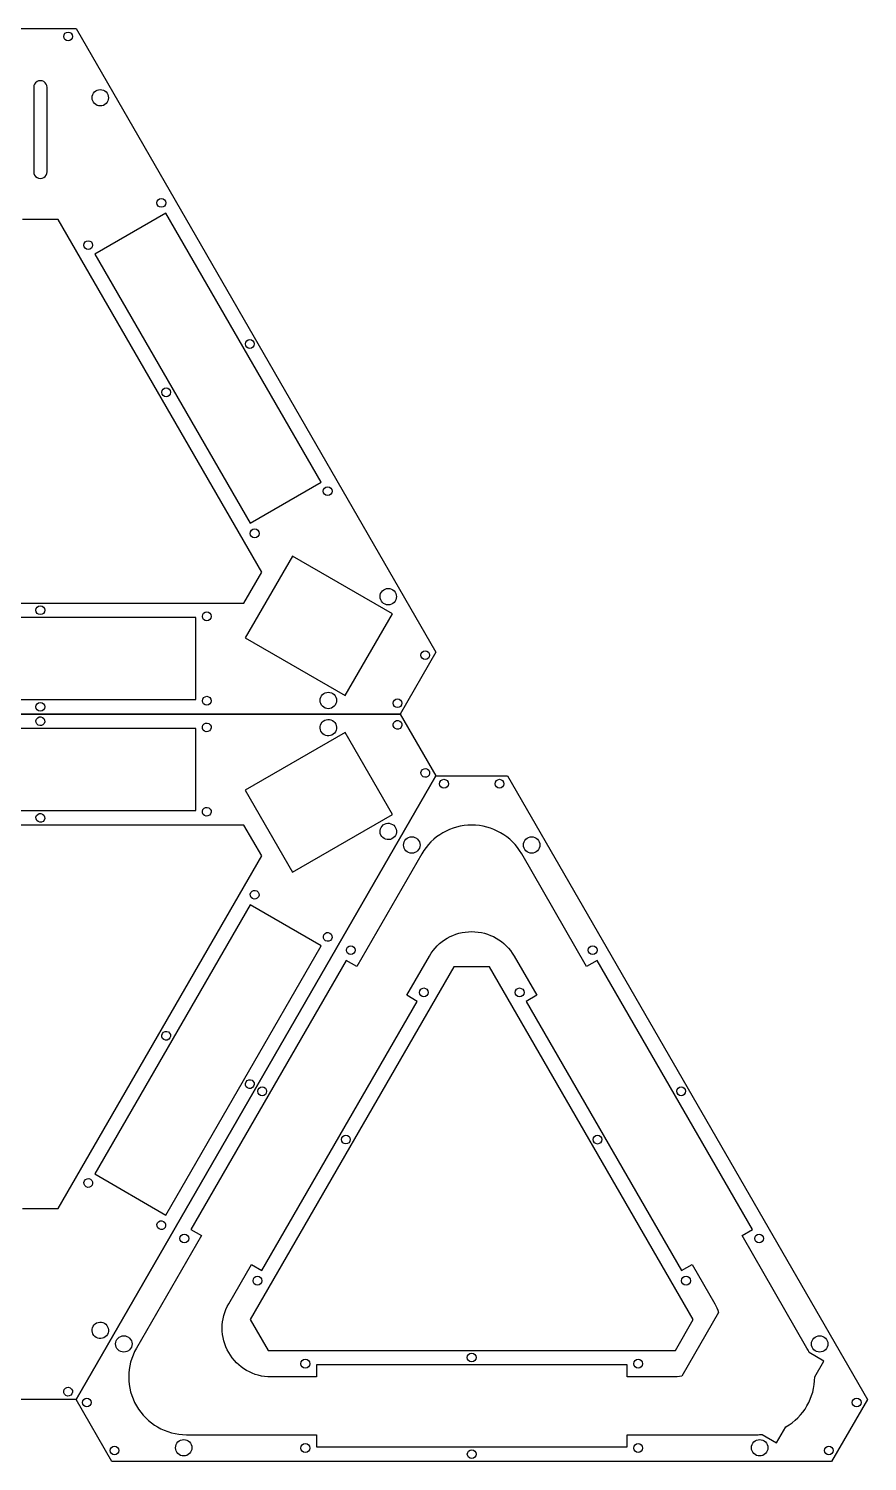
# Model space of a CAD drawing. Extents: x 6 to 573, y 6 to 342.
# Drawn here: x 383.6 to 572.5, y 5.5 to 328.2 of the extents above; entities that cross this region are included whole.
import ezdxf

# ---------------------------------------------------------------- set-up
doc = ezdxf.new("R2010")
doc.units = 0
doc.layers.get('0').update_dxf_attribs({"linetype": 'CONTINUOUS'})

msp = doc.modelspace()

# ---------------------------------------------------------------- linework, layer by layer
at = {"color": 7}
for p, q in [((378.18243, 328.18547), (394.28243, 328.18547)), ((393.47244, 326.43547), (393.47244, 326.43547)), ((394.28243, 328.18547), (475.3587, 187.75725)), ((384.73243, 314.95944), (384.73243, 295.95944)), ((387.73243, 295.95944), (387.73243, 314.95944)), ((401.58244, 312.62219), (401.58244, 312.62219)), ((414.46878, 288.93646), (414.46878, 288.93646)), ((390.23243, 285.20027), (382.23243, 285.20027)), ((436.10743, 205.74244), (390.23243, 285.20027)), ((414.50598, 286.65725), (398.48451, 277.40725)), ((449.50598, 226.03547), (414.50598, 286.65725)), ((398.01425, 279.43646), (398.01425, 279.43646)), ((398.48451, 277.40725), (433.48451, 216.78547)), ((434.40658, 257.16315), (434.40658, 257.16315)), ((415.56393, 246.27957), (415.56393, 246.27957)), ((433.48451, 216.78547), (449.50598, 226.03547)), ((451.9562, 224.00626), (451.9562, 224.00626)), ((435.50174, 214.50626), (435.50174, 214.50626)), ((443.05403, 209.41058), (432.40403, 190.96424)), ((465.57069, 196.41058), (443.05403, 209.41058)), ((432.10743, 198.81424), (436.10743, 205.74244)), ((466.45549, 200.25873), (466.45549, 200.25873)), ((340.35743, 198.81424), (432.10743, 198.81424)), ((387.22036, 197.19424), (387.22036, 197.19424)), ((421.23243, 195.56424), (351.23243, 195.56424)), ((421.23243, 177.06424), (421.23243, 195.56424)), ((424.70993, 195.81424), (424.70993, 195.81424)), ((454.92069, 177.96424), (465.57069, 196.41058)), ((432.40403, 190.96424), (454.92069, 177.96424)), ((475.3587, 187.75725), (467.3087, 173.81424)), ((473.93313, 187.07341), (473.93313, 187.07341)), ((351.23243, 177.06424), (421.23243, 177.06424)), ((387.22451, 175.43425), (387.22451, 175.43425)), ((424.70993, 176.81424), (424.70993, 176.81424)), ((452.95549, 176.87604), (452.95549, 176.87604)), ((467.68313, 176.24809), (467.68313, 176.24809)), ((305.15616, 173.814243), (467.308701, 173.814242)), ((467.3087, 173.81424), (305.15616, 173.81424)), ((386.725364, 173.051607), (386.725364, 173.051607)), ((424.214898, 171.671605), (424.214898, 171.671605)), ((452.030502, 172.354585), (452.030502, 172.354585)), ((467.188149, 172.23776), (467.188149, 172.23776)), ((467.308701, 173.814242), (475.358702, 159.871233)), ((421.23243, 170.56424), (351.232429, 170.564241)), ((421.23243, 152.06424), (421.23243, 170.56424)), ((454.920693, 169.664242), (432.404032, 156.664242)), ((465.570692, 151.217902), (454.920693, 169.664242)), ((473.438151, 161.412441), (473.438151, 161.412441)), ((394.28243, 19.44301), (475.3587, 159.87123)), ((475.358702, 159.871233), (394.282432, 19.443014)), ((475.3587, 159.87123), (491.4587, 159.87123)), ((478.14869, 158.12121), (478.14869, 158.12121)), ((490.64869, 158.12121), (490.64869, 158.12121)), ((491.4587, 159.87123), (572.53497, 19.44301)), ((432.404032, 156.664242), (443.054031, 138.217902)), ((351.232429, 152.064241), (421.23243, 152.06424)), ((424.214899, 152.671607), (424.214899, 152.671607)), ((432.107435, 148.81424), (340.357436, 148.81424)), ((386.7295, 151.291613), (386.7295, 151.291613)), ((436.107432, 141.886039), (432.107435, 148.81424)), ((443.054031, 138.217902), (465.570692, 151.217902)), ((465.530516, 148.971914), (465.530516, 148.971914)), ((472.15037, 142.31423), (457.51672, 116.968)), ((471.75869, 144.30795), (471.75869, 144.30795)), ((498.75869, 144.30795), (498.75869, 144.30795)), ((390.232432, 62.428208), (436.107432, 141.886039)), ((435.006743, 133.97959), (435.006743, 133.97959)), ((433.484515, 130.843013), (398.484515, 70.221234)), ((449.505985, 121.593013), (433.484515, 130.843013)), ((451.461226, 124.47959), (451.461226, 124.47959)), ((414.505985, 60.971234), (449.505985, 121.593013)), ((457.15238, 120.62222), (457.15238, 120.62222)), ((511.64502, 120.62222), (511.64502, 120.62222)), ((455.13515, 118.343), (420.13515, 57.72123)), ((479.4087, 116.88604), (433.5337, 37.4282)), ((457.51672, 116.968), (455.13515, 118.343)), ((468.77505, 110.46801), (473.88242, 119.31424)), ((487.4087, 116.88604), (479.4087, 116.88604)), ((533.2837, 37.4282), (487.4087, 116.88604)), ((492.93498, 119.31424), (498.04235, 110.46801)), ((511.68225, 118.343), (509.30068, 116.968)), ((546.68225, 57.72122), (511.68225, 118.343)), ((471.15662, 109.09301), (468.77505, 110.46801)), ((473.60685, 111.12222), (473.60685, 111.12222)), ((495.19056, 111.12222), (495.19056, 111.12222)), ((498.04235, 110.46801), (495.66078, 109.09301)), ((436.15662, 48.47123), (471.15662, 109.09301)), ((495.66078, 109.09301), (530.66078, 48.47123)), ((415.066858, 102.202696), (415.066858, 102.202696)), ((433.913632, 91.326286), (433.913632, 91.326286)), ((437.2125, 88.84534), (437.2125, 88.84534)), ((531.58283, 88.84891), (531.58283, 88.84891)), ((456.05927, 77.9689), (456.05927, 77.9689)), ((512.74021, 77.96533), (512.74021, 77.96533)), ((397.519278, 69.049396), (397.519278, 69.049396)), ((398.484515, 70.221234), (414.505985, 60.971234)), ((382.232435, 62.428206), (390.232432, 62.428208)), ((413.973761, 59.549396), (413.973761, 59.549396)), ((419.66492, 55.69201), (419.66492, 55.69201)), ((420.13515, 57.72123), (422.51672, 56.34623)), ((544.30068, 56.34622), (546.68225, 57.72122)), ((558.93434, 30.99999), (544.30068, 56.34622)), ((549.13248, 55.69201), (549.13248, 55.69201)), ((428.66768, 41), (433.77505, 49.84623)), ((433.77505, 49.84623), (436.15662, 48.47123)), ((530.66078, 48.47123), (533.04235, 49.84623)), ((533.04235, 49.84623), (538.14973, 41)), ((436.11939, 46.19201), (436.11939, 46.19201)), ((532.67801, 46.19201), (532.67801, 46.19201)), ((539.04004, 39.03476), (530.77056, 24.71158)), ((400.657431, 36.608435), (400.657431, 36.608435)), ((433.5337, 37.4282), (437.5337, 30.5)), ((529.2837, 30.5), (533.2837, 37.4282)), ((406.88561, 31.94449), (406.88561, 31.94449)), ((437.5337, 30.5), (529.2837, 30.5)), ((563.63179, 31.94449), (563.63179, 31.94449)), ((446.91123, 27.5), (446.91123, 27.5)), ((518.4087, 27.25), (448.4087, 27.25)), ((448.4087, 27.25), (448.4087, 24.5)), ((484.39664, 28.88), (484.39664, 28.88)), ((518.4087, 24.5), (518.4087, 27.25)), ((521.88617, 27.5), (521.88617, 27.5)), ((560.676, 24.50933), (562.74696, 28.09633)), ((448.4087, 24.5), (438.19395, 24.5)), ((528.62345, 24.5), (518.4087, 24.5)), ((394.282432, 19.443014), (378.182431, 19.443014)), ((392.97743, 22.050383), (392.97743, 22.050383)), ((402.33243, 5.5), (394.28243, 19.44301)), ((572.53497, 19.44301), (564.48497, 5.5)), ((397.68796, 18.75915), (397.68796, 18.75915)), ((571.10944, 18.75915), (571.10944, 18.75915)), ((419.1414, 11.5), (448.4087, 11.5)), ((448.4087, 11.5), (448.4087, 8.75)), ((518.4087, 8.75), (518.4087, 11.5)), ((548.80725, 11.5493), (552.09696, 9.64999)), ((403.93796, 7.93384), (403.93796, 7.93384)), ((420.38561, 8.5618), (420.38561, 8.5618)), ((446.91123, 8.5), (446.91123, 8.5)), ((448.4087, 8.75), (518.4087, 8.75)), ((484.40076, 7.11999), (484.40076, 7.11999)), ((521.88617, 8.5), (521.88617, 8.5)), ((550.13179, 8.5618), (550.13179, 8.5618)), ((564.85944, 7.93384), (564.85944, 7.93384)), ((564.48497, 5.5), (402.33243, 5.5))]:
    msp.add_line(p, q, dxfattribs=at)
for points in [[(391.49244, 326.43547), (391.49244, 326.982232), (391.935678, 327.42547), (392.48244, 327.42547)], [(392.48244, 325.44547), (391.935678, 325.44547), (391.49244, 325.888708), (391.49244, 326.43547)], [(392.48244, 327.42547), (393.029202, 327.42547), (393.47244, 326.982232), (393.47244, 326.43547)], [(393.47244, 326.43547), (393.47244, 325.888708), (393.029202, 325.44547), (392.48244, 325.44547)], [(385.48243, 316.258478), (385.018328, 315.990529), (384.73243, 315.495338), (384.73243, 314.95944)], [(386.98243, 316.258478), (386.518328, 316.526427), (385.946532, 316.526427), (385.48243, 316.258478)], [(387.73243, 314.95944), (387.73243, 315.495338), (387.446532, 315.990529), (386.98243, 316.258478)], [(397.88244, 312.62219), (397.88244, 313.112841), (398.07735, 313.583395), (398.424292, 313.930338)], [(398.424292, 313.930338), (398.771235, 314.27728), (399.24179, 314.47219), (399.73244, 314.47219)], [(399.73244, 314.47219), (400.223091, 314.47219), (400.693645, 314.27728), (401.040588, 313.930338)], [(401.040588, 313.930338), (401.38753, 313.583395), (401.58244, 313.112841), (401.58244, 312.62219)], [(398.424292, 311.314042), (398.07735, 311.660985), (397.88244, 312.131539), (397.88244, 312.62219)], [(399.73244, 310.77219), (399.24179, 310.77219), (398.771235, 310.9671), (398.424292, 311.314042)], [(401.040588, 311.314042), (400.693645, 310.9671), (400.223091, 310.77219), (399.73244, 310.77219)], [(401.58244, 312.62219), (401.58244, 312.131539), (401.38753, 311.660985), (401.040588, 311.314042)], [(384.73243, 295.95944), (384.73243, 295.423542), (385.018328, 294.928351), (385.48243, 294.660402)], [(385.48243, 294.660402), (385.946532, 294.392453), (386.518328, 294.392453), (386.98243, 294.660402)], [(386.98243, 294.660402), (387.446532, 294.928351), (387.73243, 295.423542), (387.73243, 295.95944)], [(412.48878, 288.93646), (412.48878, 289.483222), (412.932018, 289.92646), (413.47878, 289.92646)], [(413.47878, 287.94646), (412.932018, 287.94646), (412.48878, 288.389698), (412.48878, 288.93646)], [(413.47878, 289.92646), (414.025542, 289.92646), (414.46878, 289.483222), (414.46878, 288.93646)], [(414.46878, 288.93646), (414.46878, 288.389698), (414.025542, 287.94646), (413.47878, 287.94646)], [(396.03425, 279.43646), (396.03425, 279.983222), (396.477488, 280.42646), (397.02425, 280.42646)], [(397.02425, 278.44646), (396.477488, 278.44646), (396.03425, 278.889698), (396.03425, 279.43646)], [(397.02425, 280.42646), (397.571012, 280.42646), (398.01425, 279.983222), (398.01425, 279.43646)], [(398.01425, 279.43646), (398.01425, 278.889698), (397.571012, 278.44646), (397.02425, 278.44646)], [(432.42658, 257.16315), (432.42658, 257.709912), (432.869818, 258.15315), (433.41658, 258.15315)], [(433.41658, 258.15315), (433.963342, 258.15315), (434.40658, 257.709912), (434.40658, 257.16315)], [(433.41658, 256.17315), (432.869818, 256.17315), (432.42658, 256.616388), (432.42658, 257.16315)], [(434.40658, 257.16315), (434.40658, 256.616388), (433.963342, 256.17315), (433.41658, 256.17315)], [(413.58393, 246.27957), (413.58393, 246.826332), (414.027168, 247.26957), (414.57393, 247.26957)], [(414.57393, 245.28957), (414.027168, 245.28957), (413.58393, 245.732808), (413.58393, 246.27957)], [(414.57393, 247.26957), (415.120692, 247.26957), (415.56393, 246.826332), (415.56393, 246.27957)], [(415.56393, 246.27957), (415.56393, 245.732808), (415.120692, 245.28957), (414.57393, 245.28957)], [(449.9762, 224.00626), (449.9762, 224.553022), (450.419438, 224.99626), (450.9662, 224.99626)], [(450.9662, 223.01626), (450.419438, 223.01626), (449.9762, 223.459498), (449.9762, 224.00626)], [(450.9662, 224.99626), (451.512962, 224.99626), (451.9562, 224.553022), (451.9562, 224.00626)], [(451.9562, 224.00626), (451.9562, 223.459498), (451.512962, 223.01626), (450.9662, 223.01626)], [(433.52174, 214.50626), (433.52174, 215.053022), (433.964978, 215.49626), (434.51174, 215.49626)], [(434.51174, 213.51626), (433.964978, 213.51626), (433.52174, 213.959498), (433.52174, 214.50626)], [(434.51174, 215.49626), (435.058502, 215.49626), (435.50174, 215.053022), (435.50174, 214.50626)], [(435.50174, 214.50626), (435.50174, 213.959498), (435.058502, 213.51626), (434.51174, 213.51626)], [(462.75549, 200.25873), (462.75549, 200.749381), (462.9504, 201.219935), (463.297342, 201.566878)], [(464.60549, 198.40873), (463.583763, 198.40873), (462.75549, 199.237003), (462.75549, 200.25873)], [(463.297342, 201.566878), (463.644285, 201.91382), (464.11484, 202.10873), (464.60549, 202.10873)], [(464.60549, 202.10873), (465.096141, 202.10873), (465.566695, 201.91382), (465.913638, 201.566878)], [(465.913638, 201.566878), (466.26058, 201.219935), (466.45549, 200.749381), (466.45549, 200.25873)], [(466.45549, 200.25873), (466.45549, 199.768079), (466.26058, 199.297525), (465.913638, 198.950582)], [(385.24036, 197.19424), (385.24036, 197.741002), (385.683598, 198.18424), (386.23036, 198.18424)], [(386.23036, 196.20424), (385.683598, 196.20424), (385.24036, 196.647478), (385.24036, 197.19424)], [(386.23036, 198.18424), (386.777122, 198.18424), (387.22036, 197.741002), (387.22036, 197.19424)], [(387.22036, 197.19424), (387.22036, 196.647478), (386.777122, 196.20424), (386.23036, 196.20424)], [(465.913638, 198.950582), (465.566695, 198.60364), (465.096141, 198.40873), (464.60549, 198.40873)], [(422.72993, 195.81424), (422.72993, 196.361002), (423.173168, 196.80424), (423.71993, 196.80424)], [(423.71993, 194.82424), (423.173168, 194.82424), (422.72993, 195.267478), (422.72993, 195.81424)], [(423.71993, 196.80424), (424.266692, 196.80424), (424.70993, 196.361002), (424.70993, 195.81424)], [(424.70993, 195.81424), (424.70993, 195.267478), (424.266692, 194.82424), (423.71993, 194.82424)], [(471.95313, 187.07341), (471.95313, 187.620172), (472.396368, 188.06341), (472.94313, 188.06341)], [(472.94313, 188.06341), (473.489892, 188.06341), (473.93313, 187.620172), (473.93313, 187.07341)], [(472.94313, 186.08341), (472.396368, 186.08341), (471.95313, 186.526648), (471.95313, 187.07341)], [(473.93313, 187.07341), (473.93313, 186.526648), (473.489892, 186.08341), (472.94313, 186.08341)], [(422.72993, 176.81424), (422.72993, 177.361002), (423.173168, 177.80424), (423.71993, 177.80424)], [(423.71993, 177.80424), (424.266692, 177.80424), (424.70993, 177.361002), (424.70993, 176.81424)], [(449.25549, 176.87604), (449.25549, 177.366691), (449.4504, 177.837245), (449.797342, 178.184188)], [(449.797342, 178.184188), (450.144285, 178.53113), (450.61484, 178.72604), (451.10549, 178.72604)], [(451.10549, 178.72604), (451.596141, 178.72604), (452.066695, 178.53113), (452.413638, 178.184188)], [(452.413638, 178.184188), (452.76058, 177.837245), (452.95549, 177.366691), (452.95549, 176.87604)], [(385.24451, 175.43425), (385.24451, 175.981012), (385.687748, 176.42425), (386.23451, 176.42425)], [(386.23451, 174.44425), (385.687748, 174.44425), (385.24451, 174.887488), (385.24451, 175.43425)], [(386.23451, 176.42425), (386.781272, 176.42425), (387.22451, 175.981012), (387.22451, 175.43425)], [(387.22451, 175.43425), (387.22451, 174.887488), (386.781272, 174.44425), (386.23451, 174.44425)], [(423.71993, 175.82424), (423.173168, 175.82424), (422.72993, 176.267478), (422.72993, 176.81424)], [(424.70993, 176.81424), (424.70993, 176.267478), (424.266692, 175.82424), (423.71993, 175.82424)], [(449.797342, 175.567892), (449.4504, 175.914835), (449.25549, 176.385389), (449.25549, 176.87604)], [(451.10549, 175.02604), (450.61484, 175.02604), (450.144285, 175.22095), (449.797342, 175.567892)], [(452.413638, 175.567892), (452.066695, 175.22095), (451.596141, 175.02604), (451.10549, 175.02604)], [(452.95549, 176.87604), (452.95549, 176.385389), (452.76058, 175.914835), (452.413638, 175.567892)], [(465.70313, 176.24809), (465.70313, 176.794852), (466.146368, 177.23809), (466.69313, 177.23809)], [(466.69313, 175.25809), (466.146368, 175.25809), (465.70313, 175.701328), (465.70313, 176.24809)], [(466.69313, 177.23809), (467.239892, 177.23809), (467.68313, 176.794852), (467.68313, 176.24809)], [(467.68313, 176.24809), (467.68313, 175.701328), (467.239892, 175.25809), (466.69313, 175.25809)], [(385.735364, 171.336877), (385.261854, 171.610258), (385.099618, 172.215733), (385.372999, 172.689242)], [(385.372999, 172.689242), (385.64638, 173.162752), (386.251854, 173.324988), (386.725364, 173.051607)], [(387.087729, 171.699242), (386.814348, 171.225733), (386.208873, 171.063496), (385.735364, 171.336877)], [(386.725364, 173.051607), (387.198873, 172.778227), (387.36111, 172.172752), (387.087729, 171.699242)], [(423.224898, 169.956875), (422.751388, 170.230256), (422.589152, 170.83573), (422.862533, 171.30924)], [(422.862533, 171.30924), (423.135914, 171.78275), (423.741388, 171.944986), (424.214898, 171.671605)], [(424.214898, 171.671605), (424.688407, 171.398224), (424.850644, 170.79275), (424.577263, 170.31924)], [(450.180502, 169.150291), (449.295661, 169.661154), (448.992492, 170.792597), (449.503355, 171.677438)], [(449.503355, 171.677438), (449.74868, 172.102354), (450.152755, 172.412411), (450.626687, 172.539401)], [(450.626687, 172.539401), (451.100619, 172.66639), (451.605586, 172.59991), (452.030502, 172.354585)], [(452.030502, 172.354585), (452.455418, 172.10926), (452.765475, 171.705185), (452.892465, 171.231253)], [(452.892465, 171.231253), (453.019454, 170.757321), (452.952974, 170.252354), (452.707649, 169.827438)], [(466.198149, 170.52303), (465.724639, 170.796411), (465.562403, 171.401885), (465.835784, 171.875395)], [(465.835784, 171.875395), (466.109165, 172.348904), (466.714639, 172.511141), (467.188149, 172.23776)], [(467.188149, 172.23776), (467.661659, 171.964379), (467.823895, 171.358904), (467.550514, 170.885395)], [(424.577263, 170.31924), (424.303882, 169.84573), (423.698407, 169.683494), (423.224898, 169.956875)], [(452.707649, 169.827438), (452.196786, 168.942597), (451.065343, 168.639428), (450.180502, 169.150291)], [(467.550514, 170.885395), (467.277133, 170.411885), (466.671659, 170.249649), (466.198149, 170.52303)], [(472.085786, 161.050076), (472.359167, 161.523586), (472.964642, 161.685822), (473.438151, 161.412441)], [(473.438151, 161.412441), (473.911661, 161.13906), (474.073897, 160.533586), (473.800516, 160.060076)], [(472.448151, 159.697711), (471.974642, 159.971092), (471.812405, 160.576566), (472.085786, 161.050076)], [(473.800516, 160.060076), (473.527135, 159.586566), (472.921661, 159.42433), (472.448151, 159.697711)], [(476.16869, 158.12121), (476.16869, 158.667972), (476.611928, 159.11121), (477.15869, 159.11121)], [(477.15869, 157.13121), (476.611928, 157.13121), (476.16869, 157.574448), (476.16869, 158.12121)], [(477.15869, 159.11121), (477.705452, 159.11121), (478.14869, 158.667972), (478.14869, 158.12121)], [(478.14869, 158.12121), (478.14869, 157.574448), (477.705452, 157.13121), (477.15869, 157.13121)], [(488.66869, 158.12121), (488.66869, 158.667972), (489.111928, 159.11121), (489.65869, 159.11121)], [(489.65869, 157.13121), (489.111928, 157.13121), (488.66869, 157.574448), (488.66869, 158.12121)], [(489.65869, 159.11121), (490.205452, 159.11121), (490.64869, 158.667972), (490.64869, 158.12121)], [(490.64869, 158.12121), (490.64869, 157.574448), (490.205452, 157.13121), (489.65869, 157.13121)], [(423.224899, 150.956877), (422.751389, 151.230258), (422.589153, 151.835733), (422.862534, 152.309242)], [(422.862534, 152.309242), (423.135915, 152.782752), (423.741389, 152.944988), (424.214899, 152.671607)], [(424.214899, 152.671607), (424.688409, 152.398227), (424.850645, 151.792752), (424.577264, 151.319242)], [(385.7395, 149.576882), (385.265991, 149.850263), (385.103754, 150.455738), (385.377135, 150.929247)], [(385.377135, 150.929247), (385.650516, 151.402757), (386.255991, 151.564993), (386.7295, 151.291613)], [(387.091866, 149.939247), (386.818485, 149.465738), (386.21301, 149.303501), (385.7395, 149.576882)], [(386.7295, 151.291613), (387.20301, 151.018232), (387.365247, 150.412757), (387.091866, 149.939247)], [(424.577264, 151.319242), (424.303883, 150.845733), (423.698409, 150.683496), (423.224899, 150.956877)], [(463.003369, 148.294767), (463.248694, 148.719683), (463.652768, 149.02974), (464.1267, 149.15673)], [(464.1267, 149.15673), (464.600632, 149.28372), (465.1056, 149.21724), (465.530516, 148.971914)], [(465.530516, 148.971914), (465.955431, 148.726589), (466.265489, 148.322515), (466.392478, 147.848583)], [(483.4087, 148.81423), (478.764248, 148.81423), (474.472596, 146.336444), (472.15037, 142.31423)], [(494.66703, 142.31423), (492.344804, 146.336444), (488.053153, 148.81423), (483.4087, 148.81423)], [(462.818553, 146.890952), (462.691563, 147.364884), (462.758043, 147.869852), (463.003369, 148.294767)], [(463.680516, 145.76762), (463.2556, 146.012946), (462.945542, 146.41702), (462.818553, 146.890952)], [(465.084331, 145.582805), (464.610399, 145.455815), (464.105431, 145.522295), (463.680516, 145.76762)], [(466.207663, 146.444767), (465.962337, 146.019852), (465.558263, 145.709794), (465.084331, 145.582805)], [(466.392478, 147.848583), (466.519468, 147.374651), (466.452988, 146.869683), (466.207663, 146.444767)], [(468.05869, 144.30795), (468.05869, 144.798601), (468.2536, 145.269155), (468.600542, 145.616098)], [(468.600542, 145.616098), (468.947485, 145.96304), (469.41804, 146.15795), (469.90869, 146.15795)], [(469.90869, 146.15795), (470.399341, 146.15795), (470.869895, 145.96304), (471.216838, 145.616098)], [(471.216838, 145.616098), (471.56378, 145.269155), (471.75869, 144.798601), (471.75869, 144.30795)], [(495.05869, 144.30795), (495.05869, 144.798601), (495.2536, 145.269155), (495.600542, 145.616098)], [(495.600542, 145.616098), (495.947485, 145.96304), (496.41804, 146.15795), (496.90869, 146.15795)], [(496.90869, 146.15795), (497.399341, 146.15795), (497.869895, 145.96304), (498.216838, 145.616098)], [(498.216838, 145.616098), (498.56378, 145.269155), (498.75869, 144.798601), (498.75869, 144.30795)], [(468.600542, 142.999802), (468.2536, 143.346745), (468.05869, 143.817299), (468.05869, 144.30795)], [(469.90869, 142.45795), (469.41804, 142.45795), (468.947485, 142.65286), (468.600542, 142.999802)], [(471.216838, 142.999802), (470.869895, 142.65286), (470.399341, 142.45795), (469.90869, 142.45795)], [(471.75869, 144.30795), (471.75869, 143.817299), (471.56378, 143.346745), (471.216838, 142.999802)], [(509.30068, 116.968), (509.30068, 116.968), (494.66703, 142.31423), (494.66703, 142.31423)], [(495.600542, 142.999802), (495.2536, 143.346745), (495.05869, 143.817299), (495.05869, 144.30795)], [(496.90869, 142.45795), (496.41804, 142.45795), (495.947485, 142.65286), (495.600542, 142.999802)], [(498.216838, 142.999802), (497.869895, 142.65286), (497.399341, 142.45795), (496.90869, 142.45795)], [(498.75869, 144.30795), (498.75869, 143.817299), (498.56378, 143.346745), (498.216838, 142.999802)], [(434.016743, 132.26486), (433.543234, 132.538241), (433.380997, 133.143715), (433.654378, 133.617225)], [(433.654378, 133.617225), (433.927759, 134.090734), (434.533234, 134.252971), (435.006743, 133.97959)], [(435.369108, 132.627225), (435.095727, 132.153715), (434.490253, 131.991479), (434.016743, 132.26486)], [(435.006743, 133.97959), (435.480253, 133.706209), (435.642489, 133.100734), (435.369108, 132.627225)], [(450.471226, 122.76486), (449.997716, 123.038241), (449.83548, 123.643715), (450.108861, 124.117225)], [(450.108861, 124.117225), (450.382242, 124.590734), (450.987716, 124.752971), (451.461226, 124.47959)], [(451.823591, 123.127225), (451.55021, 122.653715), (450.944736, 122.491479), (450.471226, 122.76486)], [(451.461226, 124.47959), (451.934736, 124.206209), (452.096972, 123.600734), (451.823591, 123.127225)], [(473.88242, 119.31424), (475.847381, 122.717652), (479.478778, 124.814241), (483.4087, 124.814241)], [(483.4087, 124.814241), (487.338622, 124.814241), (490.970019, 122.717652), (492.93498, 119.31424)], [(455.17238, 120.62222), (455.17238, 121.168982), (455.615618, 121.61222), (456.16238, 121.61222)], [(456.16238, 119.63222), (455.615618, 119.63222), (455.17238, 120.075458), (455.17238, 120.62222)], [(456.16238, 121.61222), (456.709142, 121.61222), (457.15238, 121.168982), (457.15238, 120.62222)], [(457.15238, 120.62222), (457.15238, 120.075458), (456.709142, 119.63222), (456.16238, 119.63222)], [(509.66502, 120.62222), (509.66502, 121.168982), (510.108258, 121.61222), (510.65502, 121.61222)], [(510.65502, 119.63222), (510.108258, 119.63222), (509.66502, 120.075458), (509.66502, 120.62222)], [(510.65502, 121.61222), (511.201782, 121.61222), (511.64502, 121.168982), (511.64502, 120.62222)], [(511.64502, 120.62222), (511.64502, 120.075458), (511.201782, 119.63222), (510.65502, 119.63222)], [(471.62685, 111.12222), (471.62685, 111.668982), (472.070088, 112.11222), (472.61685, 112.11222)], [(472.61685, 110.13222), (472.070088, 110.13222), (471.62685, 110.575458), (471.62685, 111.12222)], [(472.61685, 112.11222), (473.163612, 112.11222), (473.60685, 111.668982), (473.60685, 111.12222)], [(473.60685, 111.12222), (473.60685, 110.575458), (473.163612, 110.13222), (472.61685, 110.13222)], [(493.21056, 111.12222), (493.21056, 111.668982), (493.653798, 112.11222), (494.20056, 112.11222)], [(494.20056, 110.13222), (493.653798, 110.13222), (493.21056, 110.575458), (493.21056, 111.12222)], [(494.20056, 112.11222), (494.747322, 112.11222), (495.19056, 111.668982), (495.19056, 111.12222)], [(495.19056, 111.12222), (495.19056, 110.575458), (494.747322, 110.13222), (494.20056, 110.13222)], [(414.076858, 100.487966), (413.603349, 100.761347), (413.441112, 101.366821), (413.714493, 101.840331)], [(413.714493, 101.840331), (413.987874, 102.31384), (414.593349, 102.476077), (415.066858, 102.202696)], [(415.429223, 100.850331), (415.155842, 100.376821), (414.550368, 100.214585), (414.076858, 100.487966)], [(415.066858, 102.202696), (415.540368, 101.929315), (415.702604, 101.32384), (415.429223, 100.850331)], [(432.923632, 89.611556), (432.450123, 89.884937), (432.287886, 90.490411), (432.561267, 90.963921)], [(432.561267, 90.963921), (432.834648, 91.437431), (433.440123, 91.599667), (433.913632, 91.326286)], [(433.913632, 91.326286), (434.387142, 91.052905), (434.549378, 90.447431), (434.275997, 89.973921)], [(434.275997, 89.973921), (434.002617, 89.500411), (433.397142, 89.338175), (432.923632, 89.611556)], [(435.2325, 88.84534), (435.2325, 89.392102), (435.675738, 89.83534), (436.2225, 89.83534)], [(436.2225, 87.85534), (435.675738, 87.85534), (435.2325, 88.298578), (435.2325, 88.84534)], [(436.2225, 89.83534), (436.769262, 89.83534), (437.2125, 89.392102), (437.2125, 88.84534)], [(437.2125, 88.84534), (437.2125, 88.298578), (436.769262, 87.85534), (436.2225, 87.85534)], [(529.60283, 88.84891), (529.60283, 89.395672), (530.046068, 89.83891), (530.59283, 89.83891)], [(530.59283, 87.85891), (530.046068, 87.85891), (529.60283, 88.302148), (529.60283, 88.84891)], [(530.59283, 89.83891), (531.139592, 89.83891), (531.58283, 89.395672), (531.58283, 88.84891)], [(531.58283, 88.84891), (531.58283, 88.302148), (531.139592, 87.85891), (530.59283, 87.85891)], [(454.07927, 77.9689), (454.07927, 78.515662), (454.522508, 78.9589), (455.06927, 78.9589)], [(455.06927, 76.9789), (454.522508, 76.9789), (454.07927, 77.422138), (454.07927, 77.9689)], [(455.06927, 78.9589), (455.616032, 78.9589), (456.05927, 78.515662), (456.05927, 77.9689)], [(456.05927, 77.9689), (456.05927, 77.422138), (455.616032, 76.9789), (455.06927, 76.9789)], [(510.76021, 77.96533), (510.76021, 78.512092), (511.203448, 78.95533), (511.75021, 78.95533)], [(511.75021, 76.97533), (511.203448, 76.97533), (510.76021, 77.418568), (510.76021, 77.96533)], [(511.75021, 78.95533), (512.296972, 78.95533), (512.74021, 78.512092), (512.74021, 77.96533)], [(512.74021, 77.96533), (512.74021, 77.418568), (512.296972, 76.97533), (511.75021, 76.97533)], [(396.529278, 67.334666), (396.055769, 67.608047), (395.893532, 68.213521), (396.166913, 68.687031)], [(396.166913, 68.687031), (396.440294, 69.16054), (397.045769, 69.322777), (397.519278, 69.049396)], [(397.519278, 69.049396), (397.992788, 68.776015), (398.155024, 68.17054), (397.881643, 67.697031)], [(397.881643, 67.697031), (397.608262, 67.223521), (397.002788, 67.061285), (396.529278, 67.334666)], [(412.983761, 57.834666), (412.510251, 58.108047), (412.348015, 58.713521), (412.621396, 59.187031)], [(412.621396, 59.187031), (412.894777, 59.66054), (413.500251, 59.822777), (413.973761, 59.549396)], [(414.336126, 58.197031), (414.062745, 57.723521), (413.457271, 57.561285), (412.983761, 57.834666)], [(413.973761, 59.549396), (414.447271, 59.276015), (414.609507, 58.67054), (414.336126, 58.197031)], [(422.51672, 56.34623), (422.51672, 56.34623), (407.88307, 31), (407.88307, 31)], [(417.68492, 55.69201), (417.68492, 56.238772), (418.128158, 56.68201), (418.67492, 56.68201)], [(418.67492, 54.70201), (418.128158, 54.70201), (417.68492, 55.145248), (417.68492, 55.69201)], [(418.67492, 56.68201), (419.221682, 56.68201), (419.66492, 56.238772), (419.66492, 55.69201)], [(419.66492, 55.69201), (419.66492, 55.145248), (419.221682, 54.70201), (418.67492, 54.70201)], [(547.15248, 55.69201), (547.15248, 56.238772), (547.595718, 56.68201), (548.14248, 56.68201)], [(548.14248, 54.70201), (547.595718, 54.70201), (547.15248, 55.145248), (547.15248, 55.69201)], [(548.14248, 56.68201), (548.689242, 56.68201), (549.13248, 56.238772), (549.13248, 55.69201)], [(549.13248, 55.69201), (549.13248, 55.145248), (548.689242, 54.70201), (548.14248, 54.70201)], [(434.13939, 46.19201), (434.13939, 46.738772), (434.582628, 47.18201), (435.12939, 47.18201)], [(435.12939, 45.20201), (434.582628, 45.20201), (434.13939, 45.645248), (434.13939, 46.19201)], [(435.12939, 47.18201), (435.676152, 47.18201), (436.11939, 46.738772), (436.11939, 46.19201)], [(436.11939, 46.19201), (436.11939, 45.645248), (435.676152, 45.20201), (435.12939, 45.20201)], [(530.69801, 46.19201), (530.69801, 46.738772), (531.141248, 47.18201), (531.68801, 47.18201)], [(531.68801, 45.20201), (531.141248, 45.20201), (530.69801, 45.645248), (530.69801, 46.19201)], [(531.68801, 47.18201), (532.234772, 47.18201), (532.67801, 46.738772), (532.67801, 46.19201)], [(532.67801, 46.19201), (532.67801, 45.645248), (532.234772, 45.20201), (531.68801, 45.20201)], [(428.667678, 30.000004), (426.702719, 33.403415), (426.70272, 37.59659), (428.66768, 41)], [(538.14973, 41), (538.510181, 40.375677), (538.808385, 39.717431), (539.04004, 39.03476)], [(397.945468, 34.527473), (397.818478, 35.001405), (397.884958, 35.506372), (398.130284, 35.931288)], [(398.130284, 35.931288), (398.375609, 36.356204), (398.779683, 36.666261), (399.253615, 36.793251)], [(399.253615, 36.793251), (399.727547, 36.920241), (400.232515, 36.85376), (400.657431, 36.608435)], [(400.657431, 36.608435), (401.082346, 36.36311), (401.392404, 35.959035), (401.519393, 35.485103)], [(398.807431, 33.404141), (398.382515, 33.649466), (398.072457, 34.053541), (397.945468, 34.527473)], [(401.334578, 34.081288), (400.823714, 33.196447), (399.692272, 32.893278), (398.807431, 33.404141)], [(401.519393, 35.485103), (401.646383, 35.011171), (401.579903, 34.506204), (401.334578, 34.081288)], [(403.18561, 31.94449), (403.18561, 32.435141), (403.38052, 32.905695), (403.727462, 33.252638)], [(403.727462, 33.252638), (404.074405, 33.59958), (404.54496, 33.79449), (405.03561, 33.79449)], [(405.03561, 33.79449), (405.526261, 33.79449), (405.996815, 33.59958), (406.343758, 33.252638)], [(406.343758, 33.252638), (406.6907, 32.905695), (406.88561, 32.435141), (406.88561, 31.94449)], [(559.93179, 31.94449), (559.93179, 32.435141), (560.1267, 32.905695), (560.473642, 33.252638)], [(560.473642, 33.252638), (560.820585, 33.59958), (561.29114, 33.79449), (561.78179, 33.79449)], [(561.78179, 33.79449), (562.272441, 33.79449), (562.742995, 33.59958), (563.089938, 33.252638)], [(563.089938, 33.252638), (563.43688, 32.905695), (563.63179, 32.435141), (563.63179, 31.94449)], [(403.727462, 30.636342), (403.38052, 30.983285), (403.18561, 31.453839), (403.18561, 31.94449)], [(405.03561, 30.09449), (404.54496, 30.09449), (404.074405, 30.2894), (403.727462, 30.636342)], [(406.343758, 30.636342), (405.996815, 30.2894), (405.526261, 30.09449), (405.03561, 30.09449)], [(407.88307, 31), (405.560844, 26.977786), (405.560844, 22.022214), (407.88307, 18)], [(406.88561, 31.94449), (406.88561, 31.453839), (406.6907, 30.983285), (406.343758, 30.636342)], [(438.19395, 24.5), (434.26403, 24.500003), (430.632636, 26.596593), (428.667678, 30.000004)], [(482.41664, 28.88), (482.41664, 29.426762), (482.859878, 29.87), (483.40664, 29.87)], [(483.40664, 29.87), (483.953402, 29.87), (484.39664, 29.426762), (484.39664, 28.88)], [(559.45725, 29.99565), (559.297616, 30.337866), (559.123147, 30.672963), (558.93434, 30.99999)], [(562.74696, 28.09633), (562.74696, 28.09633), (559.45725, 29.99565), (559.45725, 29.99565)], [(560.473642, 30.636342), (560.1267, 30.983285), (559.93179, 31.453839), (559.93179, 31.94449)], [(561.78179, 30.09449), (561.29114, 30.09449), (560.820585, 30.2894), (560.473642, 30.636342)], [(563.089938, 30.636342), (562.742995, 30.2894), (562.272441, 30.09449), (561.78179, 30.09449)], [(563.63179, 31.94449), (563.63179, 31.453839), (563.43688, 30.983285), (563.089938, 30.636342)], [(444.93123, 27.5), (444.93123, 28.046762), (445.374468, 28.49), (445.92123, 28.49)], [(445.92123, 26.51), (445.374468, 26.51), (444.93123, 26.953238), (444.93123, 27.5)], [(445.92123, 28.49), (446.467992, 28.49), (446.91123, 28.046762), (446.91123, 27.5)], [(446.91123, 27.5), (446.91123, 26.953238), (446.467992, 26.51), (445.92123, 26.51)], [(483.40664, 27.89), (482.859878, 27.89), (482.41664, 28.333238), (482.41664, 28.88)], [(484.39664, 28.88), (484.39664, 28.333238), (483.953402, 27.89), (483.40664, 27.89)], [(519.90617, 27.5), (519.90617, 28.046762), (520.349408, 28.49), (520.89617, 28.49)], [(520.89617, 26.51), (520.349408, 26.51), (519.90617, 26.953238), (519.90617, 27.5)], [(520.89617, 28.49), (521.442932, 28.49), (521.88617, 28.046762), (521.88617, 27.5)], [(521.88617, 27.5), (521.88617, 26.953238), (521.442932, 26.51), (520.89617, 26.51)], [(530.77056, 24.71158), (530.063519, 24.570866), (529.344357, 24.499999), (528.62345, 24.5)], [(554.16792, 13.237), (558.197579, 15.559669), (560.67934, 19.858208), (560.676, 24.50933)], [(391.98743, 20.335653), (391.51392, 20.609034), (391.351684, 21.214509), (391.625065, 21.688018)], [(391.625065, 21.688018), (391.898446, 22.161528), (392.50392, 22.323764), (392.97743, 22.050383)], [(393.339795, 20.698018), (393.066414, 20.224509), (392.460939, 20.062272), (391.98743, 20.335653)], [(392.97743, 22.050383), (393.450939, 21.777002), (393.613176, 21.171528), (393.339795, 20.698018)], [(395.70796, 18.75915), (395.70796, 19.305912), (396.151198, 19.74915), (396.69796, 19.74915)], [(396.69796, 19.74915), (397.244722, 19.74915), (397.68796, 19.305912), (397.68796, 18.75915)], [(569.12944, 18.75915), (569.12944, 19.305912), (569.572678, 19.74915), (570.11944, 19.74915)], [(570.11944, 19.74915), (570.666202, 19.74915), (571.10944, 19.305912), (571.10944, 18.75915)], [(396.69796, 17.76915), (396.151198, 17.76915), (395.70796, 18.212388), (395.70796, 18.75915)], [(397.68796, 18.75915), (397.68796, 18.212388), (397.244722, 17.76915), (396.69796, 17.76915)], [(407.88307, 18), (410.205296, 13.977786), (414.496947, 11.5), (419.1414, 11.5)], [(570.11944, 17.76915), (569.572678, 17.76915), (569.12944, 18.212388), (569.12944, 18.75915)], [(571.10944, 18.75915), (571.10944, 18.212388), (570.666202, 17.76915), (570.11944, 17.76915)], [(552.09696, 9.64999), (552.09696, 9.64999), (554.16792, 13.237), (554.16792, 13.237)], [(416.68561, 8.5618), (416.68561, 9.052451), (416.88052, 9.523005), (417.227462, 9.869948)], [(417.227462, 9.869948), (417.574405, 10.21689), (418.04496, 10.4118), (418.53561, 10.4118)], [(418.53561, 10.4118), (419.026261, 10.4118), (419.496815, 10.21689), (419.843758, 9.869948)], [(419.843758, 9.869948), (420.1907, 9.523005), (420.38561, 9.052451), (420.38561, 8.5618)], [(518.4087, 11.5), (518.4087, 11.5), (547.67601, 11.5), (547.67601, 11.5)], [(546.43179, 8.5618), (546.43179, 9.052451), (546.6267, 9.523005), (546.973642, 9.869948)], [(546.973642, 9.869948), (547.320585, 10.21689), (547.79114, 10.4118), (548.28179, 10.4118)], [(547.67601, 11.5), (548.053627, 11.499996), (548.431065, 11.516445), (548.80725, 11.5493)], [(548.28179, 10.4118), (548.772441, 10.4118), (549.242995, 10.21689), (549.589938, 9.869948)], [(549.589938, 9.869948), (549.93688, 9.523005), (550.13179, 9.052451), (550.13179, 8.5618)], [(401.95796, 7.93384), (401.95796, 8.480602), (402.401198, 8.92384), (402.94796, 8.92384)], [(402.94796, 6.94384), (402.401198, 6.94384), (401.95796, 7.387078), (401.95796, 7.93384)], [(402.94796, 8.92384), (403.494722, 8.92384), (403.93796, 8.480602), (403.93796, 7.93384)], [(403.93796, 7.93384), (403.93796, 7.387078), (403.494722, 6.94384), (402.94796, 6.94384)], [(417.227462, 7.253652), (416.88052, 7.600595), (416.68561, 8.071149), (416.68561, 8.5618)], [(418.53561, 6.7118), (418.04496, 6.7118), (417.574405, 6.90671), (417.227462, 7.253652)], [(419.843758, 7.253652), (419.496815, 6.90671), (419.026261, 6.7118), (418.53561, 6.7118)], [(420.38561, 8.5618), (420.38561, 8.071149), (420.1907, 7.600595), (419.843758, 7.253652)], [(444.93123, 8.5), (444.93123, 9.046762), (445.374468, 9.49), (445.92123, 9.49)], [(445.92123, 7.51), (445.374468, 7.51), (444.93123, 7.953238), (444.93123, 8.5)], [(445.92123, 9.49), (446.467992, 9.49), (446.91123, 9.046762), (446.91123, 8.5)], [(446.91123, 8.5), (446.91123, 7.953238), (446.467992, 7.51), (445.92123, 7.51)], [(482.42076, 7.11999), (482.42076, 7.666752), (482.863998, 8.10999), (483.41076, 8.10999)], [(483.41076, 6.12999), (482.863998, 6.12999), (482.42076, 6.573228), (482.42076, 7.11999)], [(483.41076, 8.10999), (483.957522, 8.10999), (484.40076, 7.666752), (484.40076, 7.11999)], [(484.40076, 7.11999), (484.40076, 6.573228), (483.957522, 6.12999), (483.41076, 6.12999)], [(519.90617, 8.5), (519.90617, 9.046762), (520.349408, 9.49), (520.89617, 9.49)], [(520.89617, 7.51), (520.349408, 7.51), (519.90617, 7.953238), (519.90617, 8.5)], [(520.89617, 9.49), (521.442932, 9.49), (521.88617, 9.046762), (521.88617, 8.5)], [(521.88617, 8.5), (521.88617, 7.953238), (521.442932, 7.51), (520.89617, 7.51)], [(546.973642, 7.253652), (546.6267, 7.600595), (546.43179, 8.071149), (546.43179, 8.5618)], [(548.28179, 6.7118), (547.79114, 6.7118), (547.320585, 6.90671), (546.973642, 7.253652)], [(549.589938, 7.253652), (549.242995, 6.90671), (548.772441, 6.7118), (548.28179, 6.7118)], [(550.13179, 8.5618), (550.13179, 8.071149), (549.93688, 7.600595), (549.589938, 7.253652)], [(562.87944, 7.93384), (562.87944, 8.480602), (563.322678, 8.92384), (563.86944, 8.92384)], [(563.86944, 6.94384), (563.322678, 6.94384), (562.87944, 7.387078), (562.87944, 7.93384)], [(563.86944, 8.92384), (564.416202, 8.92384), (564.85944, 8.480602), (564.85944, 7.93384)], [(564.85944, 7.93384), (564.85944, 7.387078), (564.416202, 6.94384), (563.86944, 6.94384)]]:
    msp.add_open_spline(points, degree=3, dxfattribs=at)

doc.saveas('drawing.dxf')
